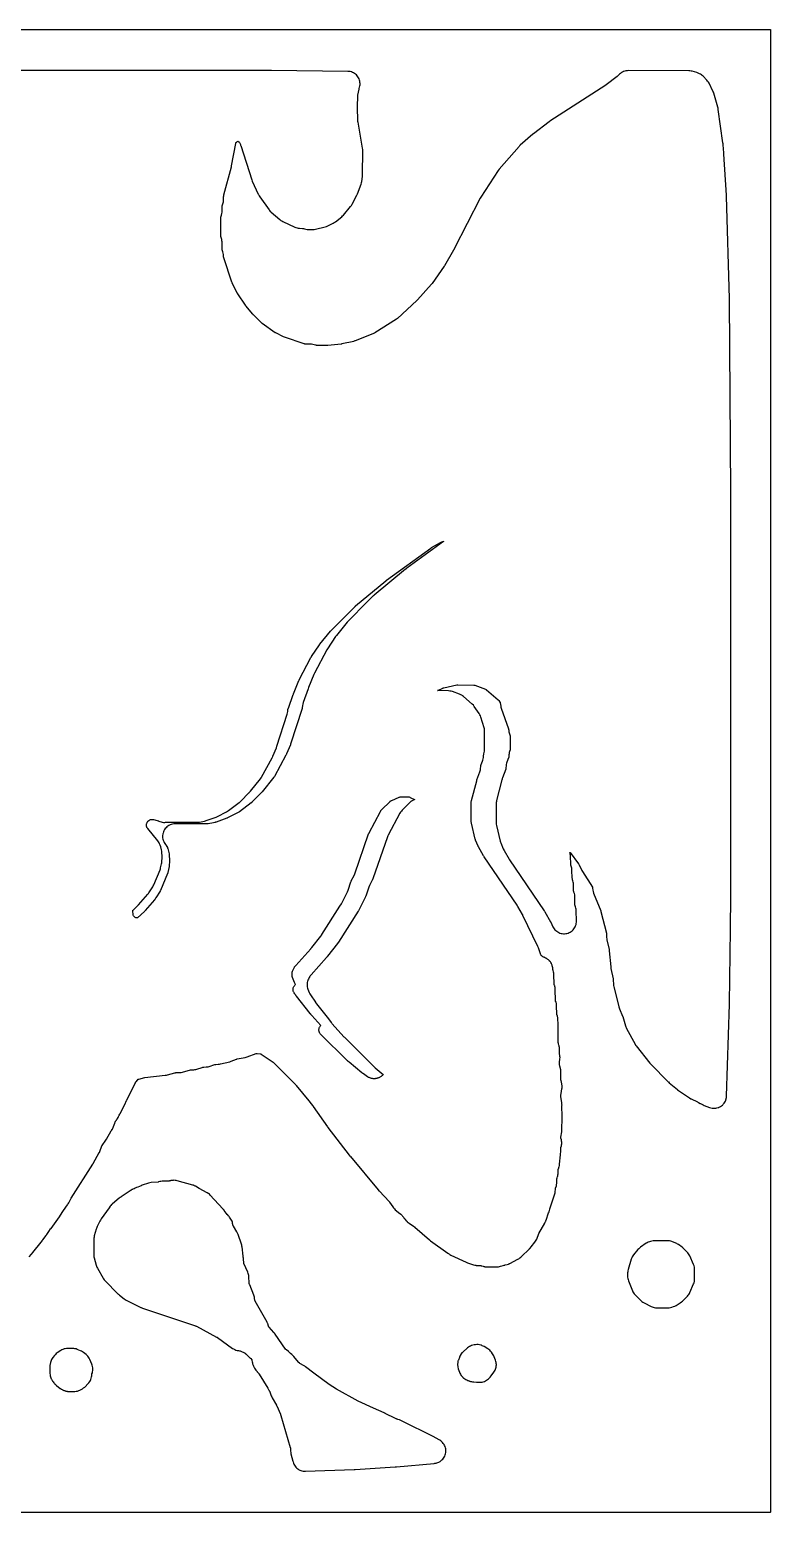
# Model space of a CAD drawing. Header units: millimetres. Extents: x 0 to 300, y 0 to 300.
# Drawn here: x 150 to 300, y 0 to 300 of the extents above; entities that cross this region are included whole.
import ezdxf

# ---------------------------------------------------------------- set-up
doc = ezdxf.new("R2010")
doc.units = ezdxf.units.MM
doc.layers.add('CUT', color=7, linetype='CONTINUOUS')

msp = doc.modelspace()

# ---------------------------------------------------------------- linework, layer by layer
at = {"layer": 'CUT'}
for points in [[(0.05, 299.97), (299.95, 299.97), (299.98, 299.97), (299.99, 299.97), (300, 299.97), (300, 299.96), (300, 299.95), (300, 299.92), (300, 0.05), (300, 0.02), (300, 0.01), (299.99, 0), (299.98, 0), (299.95, 0), (0.05, 0)], [(149.91, 51.72), (150.4, 52.26), (150.41, 52.26), (150.45, 52.3), (150.66, 52.54), (152.31, 54.67), (152.34, 54.71), (152.39, 54.76), (152.52, 54.94), (152.57, 55), (152.62, 55.07), (152.63, 55.08), (152.63, 55.09), (152.68, 55.16), (153.32, 55.98), (153.32, 55.99), (153.34, 56.02), (153.36, 56.05), (153.37, 56.06), (153.38, 56.08), (153.45, 56.16), (153.47, 56.19), (153.91, 56.83), (154.26, 57.34), (154.33, 57.44), (154.34, 57.45), (156.03, 59.78), (156.09, 59.86), (156.11, 59.89), (156.14, 59.94), (156.85, 61.06), (157.66, 62.23), (157.76, 62.37), (157.77, 62.38), (157.8, 62.42), (157.92, 62.62), (158.44, 63.57), (162.78, 70.42), (162.86, 70.55), (164.11, 72.81), (164.12, 72.82), (164.21, 73.01), (164.22, 73.02), (164.3, 73.23), (164.53, 73.92), (164.56, 73.98), (164.57, 74.02), (164.59, 74.07), (164.59, 74.08), (164.6, 74.09), (164.6, 74.1), (164.61, 74.11), (164.62, 74.12), (164.65, 74.16), (164.71, 74.24), (165.45, 75.29), (165.59, 75.5), (166.54, 77.18), (166.6, 77.28), (166.71, 77.47), (166.75, 77.55), (166.83, 77.7), (166.92, 77.89), (167, 78.08), (167.25, 78.77), (167.27, 78.83), (167.31, 78.94), (167.31, 78.95), (167.32, 78.98), (167.33, 79), (167.33, 79.01), (167.34, 79.01), (167.35, 79.03), (167.36, 79.04), (167.37, 79.06), (167.39, 79.11), (167.4, 79.12), (167.43, 79.16), (167.44, 79.17), (167.44, 79.18), (167.45, 79.19), (167.53, 79.29), (167.57, 79.34), (167.59, 79.36), (167.61, 79.4), (167.65, 79.45), (167.66, 79.46), (167.75, 79.59), (167.77, 79.61), (167.78, 79.63), (167.8, 79.66), (167.92, 79.86), (167.99, 80.01), (168, 80.03), (168.03, 80.09), (168.08, 80.19), (168.09, 80.2), (168.14, 80.27), (168.16, 80.31), (168.16, 80.32), (168.16, 80.33), (168.27, 80.56), (168.27, 80.57), (168.28, 80.59), (168.34, 80.71), (169.25, 82.53), (169.64, 83.31), (169.68, 83.4), (171.43, 86.95), (171.45, 86.99), (171.46, 87), (171.46, 87.01), (171.48, 87.03), (171.49, 87.04), (171.5, 87.05), (171.54, 87.1), (171.61, 87.18), (171.98, 87.61), (171.99, 87.62), (172, 87.63), (172.01, 87.64), (172.02, 87.65), (172.03, 87.65), (172.05, 87.66), (172.08, 87.67), (172.1, 87.67), (173.31, 87.95), (177.43, 88.43), (177.47, 88.43), (177.53, 88.44), (177.69, 88.46), (177.9, 88.51), (179.4, 88.92), (179.41, 88.92), (179.49, 88.93), (179.52, 88.94), (179.53, 88.94), (179.56, 88.95), (179.57, 88.96), (179.58, 88.96), (179.59, 88.96), (179.61, 88.96), (179.72, 88.96), (180.42, 88.99), (180.68, 89.02), (180.94, 89.07), (182.6, 89.5), (182.65, 89.51), (182.7, 89.52), (182.71, 89.52), (183.22, 89.55), (183.43, 89.57), (183.63, 89.61), (183.83, 89.67), (184.92, 90.02), (184.94, 90.02), (185.09, 90.06), (185.11, 90.06), (185.17, 90.06), (185.28, 90.07), (185.72, 90.1), (185.93, 90.12), (186.13, 90.16), (186.33, 90.21), (187.48, 90.59), (187.49, 90.59), (187.56, 90.61), (187.64, 90.62), (187.65, 90.62), (187.67, 90.62), (187.7, 90.63), (188.16, 90.64), (188.42, 90.66), (188.67, 90.71), (190.53, 91.17), (190.84, 91.27), (191.9, 91.69), (191.96, 91.71), (191.98, 91.72), (192, 91.72), (193.67, 92.05), (193.87, 92.1), (194.07, 92.16), (195.89, 92.84), (195.92, 92.86), (195.93, 92.86), (196.04, 92.86), (196.05, 92.86), (196.73, 92.79), (196.78, 92.78), (196.79, 92.78), (196.8, 92.78), (196.83, 92.75), (196.87, 92.73), (199.3, 91.06), (199.31, 91.05), (201.48, 88.91), (203.88, 86.51), (203.89, 86.5), (203.92, 86.47), (204, 86.37), (206.51, 83.28), (206.58, 83.2), (206.6, 83.17), (206.95, 82.74), (207.36, 82.23), (207.38, 82.2), (207.39, 82.19), (207.43, 82.12), (210.34, 77.97), (210.4, 77.89), (214.72, 72.27), (214.74, 72.24), (214.75, 72.23), (214.75, 72.22), (214.76, 72.2), (214.79, 72.17), (214.8, 72.16), (214.8, 72.15), (214.83, 72.11), (214.84, 72.1), (214.86, 72.07), (214.91, 72), (214.95, 71.96), (220.59, 65.23), (220.74, 65.07), (220.77, 65.04), (220.78, 65.03), (220.79, 65.02), (220.82, 65), (222.8, 62.89), (222.83, 62.87), (222.84, 62.85), (222.86, 62.83), (222.89, 62.78), (223.54, 61.79), (223.69, 61.59), (223.86, 61.4), (224.05, 61.23), (224.97, 60.49), (224.99, 60.47), (225.01, 60.45), (225.04, 60.43), (225.06, 60.42), (225.08, 60.39), (225.1, 60.37), (225.11, 60.37), (225.12, 60.35), (225.15, 60.33), (225.15, 60.32), (225.75, 59.62), (225.87, 59.48), (225.98, 59.35), (226.03, 59.29), (226.04, 59.28), (226.27, 59), (226.32, 58.95), (226.43, 58.82), (226.45, 58.8), (226.47, 58.78), (226.61, 58.66), (226.64, 58.63), (226.83, 58.49), (227.71, 57.9), (227.75, 57.88), (227.78, 57.86), (227.79, 57.86), (227.89, 57.79), (227.91, 57.78), (227.92, 57.77), (227.93, 57.77), (227.97, 57.73), (227.99, 57.72), (230.97, 55.1), (231.16, 54.95), (231.17, 54.95), (234.68, 52.44), (234.71, 52.41), (234.8, 52.34), (234.89, 52.28), (235, 52.21), (235.07, 52.16), (235.27, 52.06), (238.39, 50.62), (238.42, 50.6), (238.64, 50.51), (238.7, 50.49), (238.86, 50.44), (239.9, 50.08), (240.13, 50.02), (240.36, 49.98), (240.4, 49.98), (240.43, 49.97), (240.62, 49.95), (240.67, 49.94), (241.01, 49.93), (241.21, 49.92), (241.24, 49.91), (241.26, 49.91), (241.29, 49.91), (241.31, 49.91), (241.34, 49.91), (241.35, 49.91), (241.43, 49.9), (241.46, 49.9), (241.48, 49.9), (241.49, 49.9), (241.54, 49.88), (241.84, 49.79), (241.96, 49.76), (242.09, 49.72), (242.15, 49.71), (242.16, 49.71), (242.17, 49.71), (242.19, 49.7), (242.2, 49.7), (242.27, 49.69), (242.34, 49.68), (242.36, 49.68), (242.37, 49.68), (242.38, 49.68), (242.44, 49.67), (242.69, 49.66), (244.65, 49.68), (244.66, 49.68), (244.68, 49.68), (244.87, 49.69), (244.92, 49.69), (245.15, 49.72), (245.38, 49.78), (245.91, 49.94), (246.12, 50), (246.24, 50.03), (246.32, 50.05), (246.72, 50.16), (246.96, 50.24), (246.97, 50.24), (247.02, 50.27), (247.11, 50.31), (247.19, 50.34), (247.2, 50.35), (247.24, 50.37), (248.86, 51.19), (249.08, 51.32), (249.11, 51.34), (249.29, 51.46), (249.48, 51.63), (249.5, 51.65), (249.53, 51.68), (251.2, 53.31), (251.21, 53.33), (251.24, 53.36), (251.31, 53.42), (251.33, 53.44), (251.36, 53.47), (251.55, 53.69), (252.29, 54.63), (252.45, 54.85), (252.46, 54.88), (252.58, 55.09), (252.68, 55.3), (253.12, 56.39), (254.32, 58.53), (254.34, 58.56), (254.36, 58.59), (254.38, 58.63), (254.42, 58.72), (254.48, 58.83), (254.5, 58.9), (254.5, 58.91), (254.56, 59.05), (254.57, 59.08), (255.07, 60.58), (255.08, 60.6), (255.19, 60.83), (255.27, 61.06), (255.33, 61.31), (255.35, 61.41), (256.3, 64.27), (256.31, 64.3), (256.32, 64.33), (256.33, 64.38), (256.34, 64.42), (256.35, 64.43), (256.35, 64.44), (256.37, 64.51), (256.38, 64.54), (256.39, 64.59), (256.4, 64.63), (256.42, 64.75), (256.45, 65), (256.46, 65.23), (256.46, 65.26), (256.46, 65.29), (256.47, 65.35), (256.47, 65.4), (256.47, 65.45), (256.48, 65.5), (256.48, 65.52), (256.48, 65.53), (256.49, 65.54), (256.49, 65.56), (256.49, 65.58), (256.49, 65.59), (256.5, 65.6), (256.5, 65.61), (256.51, 65.62), (256.51, 65.63), (256.51, 65.64), (256.52, 65.66), (256.52, 65.67), (256.52, 65.68), (256.53, 65.71), (256.55, 65.74), (256.57, 65.8), (256.6, 65.87), (256.66, 66.07), (256.67, 66.09), (256.71, 66.33), (256.71, 66.34), (256.71, 66.38), (256.73, 66.56), (256.74, 66.62), (256.77, 67.41), (256.77, 67.48), (256.77, 67.5), (256.79, 67.55), (256.81, 67.6), (256.84, 67.67), (256.92, 67.93), (256.93, 68), (256.98, 68.19), (256.98, 68.26), (256.99, 68.34), (257, 68.4), (257, 68.44), (257, 68.46), (257.01, 68.53), (257.04, 69.34), (257.04, 69.39), (257.04, 69.41), (257.05, 69.43), (257.05, 69.44), (257.07, 69.48), (257.14, 69.68), (257.16, 69.76), (257.16, 69.77), (257.16, 69.78), (257.17, 69.81), (257.18, 69.84), (257.22, 69.93), (257.28, 70.18), (257.31, 70.43), (257.47, 72.34), (257.48, 72.37), (257.53, 72.62), (257.56, 72.88), (257.6, 73.74), (257.6, 73.86), (257.6, 73.87), (257.6, 73.88), (257.61, 73.88), (257.61, 73.89), (257.61, 73.91), (257.61, 73.92), (257.62, 73.93), (257.65, 74.02), (257.67, 74.08), (257.68, 74.12), (257.69, 74.16), (257.72, 74.31), (257.72, 74.33), (257.72, 74.34), (257.72, 74.36), (257.73, 74.39), (257.74, 74.47), (257.75, 74.58), (257.75, 74.63), (257.75, 74.84), (257.75, 74.87), (257.72, 75.09), (257.72, 75.11), (257.71, 75.17), (257.68, 75.34), (257.58, 75.71), (257.58, 75.73), (257.57, 75.78), (257.57, 75.8), (257.56, 75.87), (257.56, 75.88), (257.57, 75.93), (257.76, 76.96), (257.79, 77.15), (257.8, 77.35), (257.86, 79.87), (257.86, 79.99), (257.8, 82.33), (257.81, 82.39), (257.8, 82.53), (257.8, 82.64), (257.77, 82.88), (257.55, 84.11), (257.55, 84.12), (257.55, 84.13), (257.55, 84.14), (257.55, 84.15), (257.56, 84.18), (257.57, 84.22), (257.57, 84.23), (257.57, 84.24), (257.57, 84.25), (257.58, 84.26), (257.6, 84.37), (257.65, 84.71), (257.65, 84.73), (257.65, 84.75), (257.8, 85.68), (257.82, 85.91), (257.82, 86.02), (257.83, 86.13), (257.82, 86.24), (257.81, 86.36), (257.81, 86.38), (257.8, 86.46), (257.79, 86.52), (257.78, 86.59), (257.76, 86.68), (257.61, 87.38), (257.61, 87.39), (257.61, 87.4), (257.6, 87.43), (257.6, 87.48), (257.59, 87.56), (257.59, 87.57), (257.54, 89.49), (257.54, 89.5), (257.52, 89.76), (257.52, 89.78), (257.46, 90.03), (257.46, 90.05), (257.38, 90.3), (257.38, 90.32), (257.33, 90.46), (257.31, 90.52), (257.3, 90.54), (257.3, 90.55), (257.3, 90.56), (257.3, 90.58), (257.3, 90.6), (257.3, 90.65), (257.31, 91.26), (257.31, 91.27), (257.31, 91.29), (257.31, 91.31), (257.32, 91.33), (257.35, 91.51), (257.36, 91.55), (257.38, 91.74), (257.39, 91.78), (257.4, 92.02), (257.38, 92.22), (257.38, 92.25), (257.35, 92.45), (257.35, 92.48), (257.32, 92.61), (257.32, 92.66), (257.28, 93.91), (257.28, 93.94), (257.27, 94.09), (257.26, 94.15), (257.26, 94.17), (257.25, 94.24), (257.24, 94.3), (257.23, 94.33), (257.22, 94.36), (257.22, 94.38), (257.22, 94.39), (257.22, 94.4), (257.19, 94.53), (257.12, 94.78), (257.08, 94.9), (257.05, 94.99), (257.05, 95), (257.04, 95.02), (257.04, 95.04), (257.04, 95.05), (257.04, 95.06), (257.04, 95.07), (257.04, 95.13), (257, 99.09), (256.99, 99.51), (256.99, 99.59), (256.99, 99.63), (256.99, 99.65), (256.99, 99.66), (256.99, 99.67), (256.99, 99.68), (256.99, 99.7), (256.98, 99.91), (256.97, 99.97), (256.94, 100.14), (256.92, 100.27), (256.91, 100.31), (256.89, 100.37), (256.82, 100.58), (256.81, 100.6), (256.8, 100.61), (256.79, 100.65), (256.79, 100.66), (256.77, 100.7), (256.77, 100.71), (256.76, 100.75), (256.76, 100.78), (256.72, 102.48), (256.7, 102.73), (256.66, 102.97), (256.59, 103.21), (256.52, 103.42), (256.5, 103.47), (256.5, 103.48), (256.5, 103.49), (256.49, 103.52), (256.48, 103.53), (256.48, 103.61), (256.44, 105.73), (256.44, 105.75), (256.44, 105.77), (256.44, 105.78), (256.44, 105.79), (256.43, 106), (256.4, 106.21), (256.4, 106.22), (256.39, 106.23), (256.39, 106.24), (256.39, 106.25), (256.39, 106.26), (256.38, 106.3), (256.33, 106.5), (256.29, 106.61), (256.23, 106.8), (256.21, 106.86), (256.21, 106.87), (256.21, 106.91), (256.17, 108.76), (256.16, 108.85), (256.15, 109.01), (256.15, 109.02), (256.15, 109.03), (256.14, 109.04), (256.14, 109.07), (256.14, 109.1), (256.11, 109.26), (256.1, 109.35), (256.03, 109.59), (255.96, 109.8), (255.96, 109.81), (255.93, 109.88), (255.93, 109.89), (255.93, 109.91), (255.93, 109.94), (255.92, 110.13), (255.89, 110.36), (255.83, 110.59), (255.78, 110.71), (255.75, 110.81), (255.69, 110.94), (255.66, 111.03), (255.54, 111.23), (255.45, 111.35), (255.4, 111.42), (255.3, 111.54), (255.25, 111.6), (255.08, 111.77), (254.95, 111.87), (254.9, 111.92), (254.75, 112.01), (254.7, 112.04), (254.67, 112.06), (254.54, 112.13), (254.49, 112.15), (254.32, 112.22), (254.3, 112.23), (254.27, 112.24), (254.19, 112.27), (254.18, 112.28), (254.16, 112.29), (254.04, 112.33), (254.03, 112.33), (253.94, 112.38), (253.91, 112.4), (253.89, 112.41), (253.88, 112.42), (253.86, 112.43), (253.76, 112.51), (253.7, 112.57), (253.66, 112.61), (253.62, 112.64), (253.6, 112.67), (253.58, 112.7), (253.56, 112.73), (253.53, 112.79), (253.52, 112.8), (253.46, 112.92), (253.46, 112.93), (253.42, 113.02), (253.03, 114.18), (252.9, 114.49), (252.89, 114.51), (249.9, 120.78), (249.88, 120.82), (249.86, 120.86), (249.79, 120.98), (248.89, 122.55), (248.88, 122.57), (248.82, 122.67), (248.71, 122.86), (242.04, 132.63), (241.97, 132.74), (241.95, 132.78), (241.93, 132.81), (241.92, 132.82), (240.88, 134.62), (240.83, 134.72), (240.8, 134.78), (240.32, 135.98), (240.27, 136.13), (240.25, 136.2), (239.47, 139.4), (239.46, 139.43), (239.46, 139.44), (239.45, 139.52), (239.44, 139.62), (239.44, 139.66), (239.44, 139.67), (239.43, 143.59), (239.44, 143.77), (239.44, 143.79), (239.46, 143.93), (239.48, 144), (240.53, 148.02), (240.56, 148.14), (240.57, 148.18), (241.17, 149.79), (241.25, 150.02), (241.3, 150.25), (241.32, 150.49), (241.35, 150.89), (241.37, 151.07), (241.37, 151.08), (241.38, 151.09), (241.38, 151.13), (241.39, 151.15), (241.39, 151.17), (241.42, 151.24), (241.43, 151.27), (241.43, 151.28), (241.7, 151.95), (241.79, 152.21), (241.85, 152.47), (241.88, 152.74), (241.89, 153.07), (241.9, 153.09), (241.91, 153.17), (241.96, 153.35), (241.96, 153.36), (241.98, 153.43), (242.06, 153.7), (242.11, 153.98), (242.13, 154.27), (242.13, 158.04), (242.12, 158.28), (242.08, 158.51), (242.03, 158.75), (241.4, 160.89), (241.31, 161.14), (241.19, 161.38), (241.05, 161.61), (240.05, 163.04), (239.86, 163.28), (239.64, 163.5), (237.86, 165.05), (237.68, 165.19), (237.49, 165.31), (237.29, 165.42), (237.08, 165.51), (235.63, 166.04), (235.37, 166.12), (235.1, 166.17), (234.83, 166.19), (232.64, 166.24), (232.59, 166.24), (232.6, 166.25), (232.61, 166.26), (232.64, 166.28), (233.69, 166.76), (233.73, 166.78), (233.75, 166.79), (233.78, 166.8), (233.79, 166.8), (233.87, 166.82), (236.53, 167.4), (236.63, 167.43), (236.65, 167.43), (236.68, 167.43), (239.96, 167.36), (240, 167.36), (240.02, 167.36), (240.06, 167.35), (240.09, 167.34), (240.12, 167.33), (240.16, 167.32), (242.28, 166.53), (242.32, 166.52), (242.36, 166.5), (242.47, 166.46), (242.5, 166.43), (244.91, 164.35), (244.94, 164.32), (244.96, 164.29), (244.98, 164.27), (244.99, 164.26), (245.01, 164.23), (245.24, 163.91), (245.24, 163.9), (245.25, 163.89), (245.25, 163.88), (245.26, 163.86), (245.27, 163.83), (245.28, 163.8), (245.39, 163.09), (245.44, 162.88), (245.5, 162.67), (246.95, 158.53), (246.97, 158.45), (246.99, 158.4), (247.01, 158.33), (247.01, 158.31), (247.02, 158.27), (247.02, 158.23), (247.06, 157.91), (247.09, 157.7), (247.15, 157.49), (247.22, 157.29), (247.3, 157.09), (247.31, 157.06), (247.32, 157.03), (247.32, 157.01), (247.32, 156.99), (247.32, 154.37), (247.31, 154.27), (247.31, 154.25), (247.3, 154.23), (247.3, 154.22), (247.25, 154.11), (247.18, 153.91), (247.12, 153.7), (247.08, 153.49), (247.05, 153.28), (247.03, 152.94), (247.03, 152.87), (247.03, 152.79), (247.03, 152.77), (247.02, 152.73), (247.01, 152.71), (247, 152.68), (246.65, 151.78), (246.56, 151.54), (246.51, 151.29), (246.48, 151.04), (246.45, 150.62), (246.45, 150.59), (246.45, 150.53), (246.44, 150.47), (246.44, 150.45), (246.44, 150.44), (246.44, 150.43), (246.43, 150.4), (246.43, 150.39), (246.42, 150.36), (245.75, 148.57), (245.71, 148.44), (245.69, 148.38), (245.69, 148.37), (245.68, 148.34), (245.67, 148.32), (245.66, 148.27), (245.63, 148.19), (244.55, 144.04), (244.51, 143.83), (244.48, 143.62), (244.47, 143.4), (244.48, 139.5), (244.5, 139.21), (244.55, 138.93), (245.3, 135.8), (245.35, 135.62), (245.41, 135.44), (245.91, 134.21), (246.07, 133.89), (247.08, 132.15), (247.17, 132), (254.21, 121.69), (254.23, 121.65), (254.26, 121.61), (254.32, 121.52), (255.49, 119.48), (255.5, 119.46), (255.51, 119.44), (255.52, 119.42), (255.98, 118.48), (256.09, 118.27), (256.23, 118.06), (256.38, 117.88), (256.55, 117.71), (256.74, 117.55), (256.94, 117.42), (257.16, 117.3), (257.38, 117.21), (257.61, 117.14), (257.85, 117.09), (258.09, 117.06), (258.33, 117.06), (258.57, 117.08), (258.81, 117.13), (259.05, 117.2), (259.27, 117.29), (259.49, 117.4), (259.69, 117.53), (259.88, 117.68), (260.05, 117.85), (260.21, 118.04), (260.35, 118.23), (260.47, 118.45), (260.57, 118.67), (260.64, 118.9), (260.69, 119.14), (260.72, 119.38), (260.73, 119.62), (260.68, 121.73), (260.66, 122), (260.61, 122.26), (260.53, 122.52), (260.47, 122.69), (260.46, 122.73), (260.45, 122.76), (260.43, 122.82), (260.43, 122.9), (260.39, 124.62), (260.37, 124.9), (260.31, 125.17), (260.23, 125.44), (260.2, 125.53), (260.18, 125.58), (260.18, 125.59), (260.17, 125.62), (260.16, 125.64), (260.15, 125.67), (260.15, 125.68), (260.15, 125.74), (260.1, 127.26), (260.08, 127.51), (260.03, 127.76), (259.96, 128), (259.9, 128.16), (259.9, 128.17), (259.87, 128.27), (259.86, 128.3), (259.85, 128.32), (259.85, 128.33), (259.85, 128.34), (259.85, 128.4), (259.81, 129.84), (259.81, 129.86), (259.81, 129.9), (259.8, 130.08), (259.77, 130.31), (259.72, 130.52), (259.65, 130.74), (259.58, 130.93), (259.57, 130.95), (259.56, 130.99), (259.56, 131.01), (259.56, 131.05), (259.56, 131.07), (259.52, 132.79), (259.52, 132.8), (259.52, 132.82), (259.52, 132.85), (259.51, 132.87), (259.51, 132.88), (259.5, 133.03), (259.5, 133.05), (259.49, 133.07), (259.49, 133.09), (259.49, 133.1), (259.49, 133.12), (259.47, 133.25), (259.41, 133.48), (259.4, 133.49), (259.4, 133.51), (259.41, 133.51), (259.43, 133.48), (261.14, 131.22), (261.19, 131.14), (261.2, 131.13), (261.25, 131), (261.82, 129.86), (261.83, 129.84), (261.95, 129.63), (263.95, 126.47), (263.97, 126.45), (263.98, 126.43), (263.98, 126.42), (263.99, 126.41), (263.99, 126.4), (264, 126.34), (264, 126.26), (264.05, 125.89), (264.11, 125.59), (264.21, 125.3), (265.64, 121.7), (265.68, 121.59), (265.68, 121.58), (266.79, 117.16), (266.79, 117.15), (266.8, 117.1), (266.8, 117.09), (266.8, 117.08), (266.8, 116.98), (266.83, 116.27), (266.85, 116.04), (266.9, 115.81), (267.33, 113.85), (267.35, 113.75), (267.36, 113.69), (267.36, 113.66), (267.37, 113.61), (267.66, 110.36), (267.67, 110.36), (267.67, 110.3), (267.71, 110.02), (268.17, 107.95), (268.18, 107.94), (268.19, 107.87), (268.19, 107.86), (268.19, 107.83), (268.19, 107.75), (268.23, 106.8), (268.25, 106.56), (268.3, 106.32), (269.28, 102.32), (269.28, 102.3), (269.29, 102.26), (269.35, 102.07), (269.42, 101.88), (270.06, 100.41), (270.08, 100.35), (270.09, 100.33), (270.09, 100.32), (270.1, 100.3), (270.66, 98.44), (270.68, 98.37), (270.7, 98.31), (270.83, 97.98), (270.85, 97.94), (270.89, 97.87), (272.59, 94.73), (272.7, 94.55), (272.82, 94.38), (275.57, 90.87), (275.77, 90.64), (279.32, 87.09), (279.34, 87.07), (279.5, 86.93), (281.17, 85.52), (281.18, 85.51), (281.4, 85.34), (283.64, 83.84), (283.9, 83.69), (283.95, 83.67), (285.23, 83.02), (285.31, 82.98), (285.33, 82.97), (285.42, 82.92), (285.8, 82.73), (285.81, 82.73), (285.83, 82.72), (285.87, 82.7), (285.97, 82.65), (286.38, 82.44), (286.6, 82.34), (287.7, 81.91), (287.94, 81.83), (288.18, 81.78), (288.43, 81.75), (288.68, 81.74), (288.93, 81.76), (289.18, 81.81), (289.42, 81.88), (289.53, 81.93), (289.65, 81.97), (289.88, 82.09), (290.09, 82.22), (290.28, 82.38), (290.34, 82.45), (290.46, 82.56), (290.62, 82.75), (290.76, 82.96), (290.88, 83.18), (290.97, 83.42), (290.98, 83.46), (291.04, 83.66), (291.04, 83.68), (291.05, 83.69), (291.05, 83.7), (291.06, 83.75), (291.09, 83.9), (291.09, 83.93), (291.11, 84.15), (291.11, 84.17), (291.75, 102.8), (291.75, 102.89), (291.75, 102.97), (291.92, 117.94), (292, 124.74), (292, 124.77), (292, 163.34), (292, 163.44), (292, 163.46), (291.99, 182.24), (291.99, 190.12), (291.99, 206.35), (291.99, 206.37), (291.71, 245.44), (291.71, 245.49), (291.13, 266.25), (291.13, 266.34), (291.12, 266.51), (290.56, 274.77), (290.55, 275.02), (290.43, 276.68), (290.43, 276.69), (290.42, 276.85), (290.42, 276.86), (290.4, 277.05), (289.43, 283.8), (289.43, 283.84), (289.41, 283.95), (289.4, 284.06), (289.35, 284.28), (288.56, 287.1), (288.48, 287.33), (288.38, 287.55), (287.58, 289.14), (287.45, 289.37), (287.3, 289.58), (287.13, 289.78), (286.38, 290.54), (286.21, 290.69), (286.02, 290.84), (285.83, 290.96), (285.67, 291.05), (285.39, 291.18), (285.1, 291.28), (284.15, 291.54), (283.94, 291.59), (283.72, 291.62), (283.5, 291.63), (271.23, 291.68), (270.99, 291.67), (270.75, 291.63), (270.51, 291.58), (270.28, 291.5), (270.06, 291.39), (269.85, 291.27), (269.65, 291.13), (269.47, 290.97), (269.07, 290.57), (269.05, 290.55), (268.96, 290.49), (266.78, 288.81), (266.66, 288.74), (255.37, 281.44), (255.23, 281.34), (252.02, 278.92), (251.88, 278.8), (249.35, 276.59), (249.22, 276.48), (249.21, 276.47), (249.1, 276.35), (245.08, 271.76), (244.87, 271.48), (241.37, 266.11), (241.23, 265.88), (235.99, 255.61), (235.95, 255.54), (235.93, 255.51), (235.89, 255.44), (235.85, 255.38), (234, 252.2), (233.99, 252.18), (233.97, 252.15), (233.94, 252.1), (231.48, 248.59), (231.42, 248.5), (231.41, 248.49), (231.38, 248.46), (228.57, 245.33), (228.45, 245.21), (228.42, 245.18), (224.48, 241.54), (224.44, 241.51), (224.4, 241.47), (224.37, 241.45), (224.36, 241.44), (224.29, 241.39), (219.88, 238.61), (219.87, 238.6), (219.83, 238.58), (219.81, 238.57), (215.89, 237.01), (215.85, 237), (215.73, 236.95), (215.71, 236.94), (215.68, 236.93), (215.66, 236.92), (215.64, 236.91), (213.22, 236.38), (213.18, 236.37), (213.09, 236.37), (210.39, 236.08), (210.38, 236.08), (210.36, 236.08), (210.23, 236.06), (210.19, 236.06), (208.16, 236.09), (208.1, 236.09), (208.03, 236.11), (207.97, 236.12), (207.91, 236.13), (207.34, 236.26), (207.1, 236.31), (206.87, 236.33), (205.84, 236.37), (205.77, 236.37), (205.74, 236.37), (205.73, 236.37), (205.68, 236.38), (205.6, 236.4), (205.57, 236.41), (201.58, 237.74), (201.42, 237.8), (199.85, 238.6), (199.82, 238.61), (199.81, 238.62), (199.74, 238.66), (197.08, 240.55), (197.02, 240.6), (197, 240.62), (196.99, 240.62), (196.9, 240.71), (195.38, 242.22), (195.3, 242.3), (195.28, 242.32), (195.25, 242.35), (195.19, 242.4), (195.16, 242.43), (195.12, 242.47), (193.84, 244.02), (193.79, 244.09), (193.78, 244.11), (193.77, 244.12), (193.74, 244.16), (193.7, 244.23), (192.17, 246.51), (192.13, 246.57), (192.09, 246.62), (192.06, 246.67), (192.02, 246.73), (191.03, 248.71), (191, 248.78), (190.99, 248.8), (190.96, 248.89), (189.32, 253.82), (189.3, 253.87), (189.29, 253.94), (189.29, 253.95), (189.28, 254.01), (189.28, 254.02), (189.27, 254.2), (189.27, 254.22), (189.27, 254.32), (189.26, 254.48), (189.22, 254.74), (189.15, 254.99), (189.05, 255.24), (189.05, 255.25), (189.05, 255.26), (189.01, 255.34), (189.01, 255.36), (189.01, 255.37), (189.01, 255.43), (189.01, 255.45), (188.96, 257.03), (188.94, 257.27), (188.9, 257.5), (188.81, 257.9), (188.75, 258.12), (188.74, 258.14), (188.73, 258.18), (188.73, 258.19), (188.73, 258.21), (188.74, 261.85), (188.74, 261.91), (188.74, 261.92), (188.74, 261.94), (188.74, 261.96), (188.74, 261.97), (188.75, 262), (188.88, 262.45), (188.94, 262.75), (188.97, 263.04), (189.01, 264.28), (189.01, 264.34), (189.01, 264.35), (189.02, 264.38), (189.04, 264.44), (189.07, 264.5), (189.14, 264.71), (189.2, 264.92), (189.24, 265.14), (189.26, 265.36), (189.29, 266.23), (189.3, 266.31), (189.3, 266.32), (189.3, 266.33), (189.3, 266.34), (189.31, 266.35), (189.31, 266.37), (189.31, 266.38), (189.32, 266.4), (189.32, 266.41), (189.36, 266.57), (190.87, 272.21), (190.91, 272.4), (191.74, 276.92), (191.75, 276.96), (191.77, 277.1), (191.77, 277.11), (191.78, 277.12), (191.78, 277.13), (191.79, 277.14), (191.83, 277.17), (191.94, 277.24), (192.04, 277.31), (192.14, 277.39), (192.14, 277.4), (192.15, 277.4), (192.16, 277.4), (192.17, 277.4), (192.35, 277.29), (192.39, 277.27), (192.41, 277.26), (192.43, 277.25), (192.44, 277.24), (192.46, 277.19), (192.48, 277.14), (192.67, 276.73), (192.73, 276.58), (192.76, 276.51), (194.98, 269.62), (194.99, 269.59), (195.09, 269.34), (196.29, 266.72), (196.34, 266.59), (196.46, 266.36), (196.6, 266.14), (198.48, 263.52), (198.6, 263.36), (198.74, 263.21), (198.77, 263.18), (198.92, 263.05), (200.7, 261.53), (200.87, 261.39), (201.06, 261.27), (201.27, 261.16), (203.72, 260.02), (203.94, 259.93), (204.17, 259.86), (204.41, 259.82), (204.65, 259.79), (205.27, 259.76), (205.36, 259.76), (205.39, 259.76), (205.4, 259.76), (205.47, 259.73), (205.65, 259.67), (205.91, 259.59), (206.19, 259.54), (206.47, 259.52), (207.23, 259.51), (207.44, 259.52), (207.65, 259.54), (207.86, 259.58), (209.84, 260.07), (210.11, 260.16), (210.37, 260.27), (211.48, 260.83), (211.7, 260.96), (211.91, 261.1), (213.19, 262.12), (213.37, 262.29), (213.54, 262.46), (215, 264.18), (215.17, 264.41), (215.31, 264.65), (216.25, 266.47), (216.37, 266.74), (217.11, 268.71), (217.2, 268.98), (217.21, 269.02), (217.25, 269.24), (217.41, 270.26), (217.43, 270.45), (217.44, 270.63), (217.48, 275.5), (217.47, 275.73), (217.44, 275.96), (216.5, 281.25), (216.49, 281.33), (216.49, 281.39), (216.48, 281.49), (216.39, 284.28), (216.39, 284.4), (216.47, 286.52), (216.47, 286.56), (216.47, 286.61), (216.47, 286.66), (216.48, 286.73), (216.71, 287.91), (216.72, 287.95), (216.74, 288.04), (216.83, 288.35), (216.88, 288.59), (216.91, 288.83), (216.92, 289.07), (216.9, 289.31), (216.87, 289.55), (216.81, 289.78), (216.72, 290), (216.62, 290.22), (216.49, 290.43), (216.35, 290.62), (216.19, 290.8), (216.01, 290.96), (215.81, 291.11), (215.61, 291.23), (215.39, 291.33), (215.16, 291.42), (214.93, 291.48), (214.69, 291.52), (214.45, 291.53), (198.98, 291.72), (198.95, 291.72), (185.46, 291.72), (153.07, 291.72), (153.01, 291.72), (115.59, 291.72)]]:
    msp.add_lwpolyline(points, dxfattribs=at)
for points in [[(176.81, 132.69), (176.77, 133.54), (176.74, 133.78), (176.7, 134.02), (176.54, 134.67), (176.45, 134.96), (176.32, 135.23), (176.22, 135.42), (176.1, 135.64), (175.95, 135.84), (173.92, 138.34), (173.88, 138.39), (173.87, 138.4), (173.83, 138.46), (173.81, 138.5), (173.79, 138.52), (173.77, 138.56), (173.76, 138.58), (173.73, 138.66), (173.72, 138.69), (173.71, 138.72), (173.71, 138.75), (173.7, 138.77), (173.68, 138.89), (173.68, 138.93), (173.68, 138.98), (173.67, 139.08), (173.67, 139.09), (173.67, 139.14), (173.67, 139.17), (173.68, 139.22), (173.69, 139.26), (173.7, 139.29), (173.73, 139.4), (173.73, 139.41), (173.77, 139.52), (173.78, 139.55), (173.79, 139.57), (173.82, 139.61), (173.86, 139.68), (173.96, 139.81), (174, 139.85), (174.02, 139.87), (174.1, 139.93), (174.15, 139.98), (174.18, 140), (174.19, 140.01), (174.27, 140.05), (174.28, 140.05), (174.28, 140.06), (174.29, 140.06), (174.36, 140.09), (174.37, 140.09), (174.5, 140.14), (174.51, 140.14), (174.59, 140.16), (174.61, 140.16), (174.66, 140.17), (174.7, 140.17), (174.92, 140.17), (174.98, 140.17), (175.01, 140.16), (175.04, 140.16), (175.11, 140.14), (175.81, 139.95), (176.06, 139.88), (176.1, 139.87), (176.11, 139.87), (176.17, 139.84), (176.18, 139.83), (176.4, 139.74), (176.64, 139.67), (176.87, 139.62), (177.12, 139.59), (177.36, 139.59), (177.54, 139.6), (183.91, 139.61), (184.14, 139.62), (184.37, 139.65), (185.39, 139.84), (185.59, 139.89), (185.78, 139.95), (187.76, 140.67), (188.04, 140.79), (189.89, 141.73), (190.08, 141.84), (190.26, 141.96), (192.42, 143.58), (192.57, 143.7), (192.71, 143.83), (194.47, 145.62), (194.5, 145.66), (194.53, 145.68), (194.71, 145.88), (196.73, 148.39), (196.86, 148.57), (196.98, 148.77), (199.1, 152.67), (199.22, 152.93), (199.23, 152.96), (199.97, 154.7), (199.99, 154.75), (200.01, 154.8), (200.06, 154.94), (200.07, 154.97), (200.08, 155), (202.16, 161.5), (202.23, 161.76), (202.27, 162.03), (202.3, 162.35), (202.31, 162.39), (202.32, 162.46), (202.32, 162.48), (202.33, 162.52), (202.34, 162.56), (202.36, 162.63), (202.37, 162.66), (202.39, 162.72), (203.4, 165.47), (203.42, 165.54), (203.43, 165.57), (204.53, 168.31), (204.55, 168.36), (204.56, 168.37), (204.59, 168.44), (206.97, 172.92), (207.01, 172.99), (207.06, 173.07), (207.09, 173.12), (208.68, 175.5), (208.72, 175.55), (208.77, 175.62), (208.8, 175.66), (210.91, 178.25), (210.94, 178.28), (210.95, 178.29), (211, 178.34), (211, 178.35), (215.89, 183.27), (215.93, 183.31), (216, 183.37), (222.15, 188.44), (222.27, 188.54), (222.29, 188.55), (222.3, 188.56), (231.27, 195.1), (231.28, 195.11), (231.35, 195.15), (231.36, 195.16), (231.41, 195.19), (233.19, 196.22), (233.31, 196.28), (233.34, 196.29), (233.36, 196.3), (233.5, 196.35), (233.56, 196.37), (233.59, 196.38), (233.62, 196.39), (233.68, 196.41), (233.77, 196.43), (233.78, 196.43), (233.82, 196.45), (233.79, 196.42), (226.38, 191.01), (226.37, 191), (226.35, 190.99), (226.25, 190.91), (226.15, 190.84), (226.1, 190.79), (219.79, 185.58), (219.61, 185.42), (219.6, 185.41), (219.6, 185.4), (218.38, 184.18), (214.49, 180.27), (214.32, 180.09), (212.12, 177.38), (211.97, 177.18), (210.33, 174.73), (210.2, 174.51), (207.67, 169.75), (207.56, 169.51), (206.49, 166.85), (206.42, 166.64), (206.41, 166.61), (205.38, 163.82), (205.3, 163.53), (205.24, 163.23), (205.19, 162.77), (205.19, 162.74), (205.16, 162.63), (202.85, 155.41), (202.82, 155.32), (202.81, 155.3), (202.02, 153.45), (201.99, 153.37), (201.95, 153.28), (201.91, 153.18), (199.59, 148.89), (199.53, 148.8), (199.48, 148.72), (197.07, 145.75), (197.02, 145.69), (197, 145.67), (195.02, 143.66), (194.98, 143.62), (194.92, 143.56), (194.89, 143.54), (192.51, 141.75), (192.46, 141.71), (192.44, 141.7), (192.4, 141.67), (192.34, 141.64), (190.09, 140.5), (190.01, 140.46), (189.99, 140.45), (189.93, 140.43), (187.77, 139.63), (187.67, 139.6), (187.64, 139.59), (187.6, 139.58), (187.53, 139.56), (187.26, 139.51), (186.14, 139.3), (186.08, 139.29), (186.02, 139.29), (186.01, 139.29), (179.42, 139.28), (179.17, 139.27), (178.92, 139.23), (178.68, 139.17), (178.44, 139.08), (178.22, 138.97), (178, 138.84), (177.81, 138.69), (177.62, 138.52), (177.48, 138.35), (177.46, 138.33), (177.31, 138.13), (177.19, 137.91), (177.09, 137.68), (177.01, 137.44), (176.97, 137.26), (176.96, 137.2), (176.93, 136.95), (176.92, 136.7), (176.94, 136.45), (176.99, 136.2), (177.06, 135.96), (177.15, 135.73), (177.27, 135.51), (177.4, 135.3), (177.54, 135.14), (177.56, 135.11), (177.59, 135.08), (177.59, 135.06), (177.6, 135.05), (177.61, 135.04), (177.63, 134.99), (177.64, 134.97), (177.67, 134.92), (177.68, 134.9), (177.91, 134.48), (177.92, 134.46), (177.93, 134.45), (177.94, 134.41), (177.95, 134.39), (177.97, 134.31), (178.25, 133.24), (178.26, 133.19), (178.26, 133.18), (178.27, 133.16), (178.27, 133.15), (178.27, 133.14), (178.27, 133.1), (178.28, 133.02), (178.32, 131.91), (178.32, 131.79), (178.29, 130.76), (178.29, 130.73), (178.29, 130.69), (178.29, 130.68), (178.29, 130.67), (178.28, 130.66), (178.28, 130.64), (178, 129.48), (177.99, 129.43), (177.98, 129.4), (177.96, 129.3), (177.95, 129.27), (177.95, 129.26), (176.49, 125.81), (176.48, 125.78), (176.46, 125.74), (176.43, 125.68), (175.55, 124.3), (175.51, 124.24), (175.45, 124.14), (175.44, 124.12), (175.43, 124.1), (175.41, 124.07), (175.4, 124.06), (175.39, 124.05), (175.39, 124.04), (175.38, 124.03), (175.33, 123.98), (175.27, 123.92), (173.43, 121.79), (173.42, 121.78), (173.31, 121.66), (173.24, 121.57), (173.23, 121.57), (171.87, 120.31), (171.86, 120.31), (171.83, 120.28), (171.82, 120.27), (171.81, 120.27), (171.79, 120.26), (171.78, 120.26), (171.76, 120.26), (171.74, 120.27), (171.65, 120.29), (171.54, 120.31), (171.4, 120.33), (171.39, 120.33), (171.38, 120.34), (171.37, 120.34), (171.36, 120.35), (171.35, 120.36), (171.06, 120.68), (171.04, 120.71), (170.96, 120.8), (170.95, 120.81), (170.95, 120.82), (170.95, 120.83), (170.94, 120.83), (170.94, 120.84), (170.94, 120.85), (170.94, 120.96), (170.91, 121.65), (170.91, 121.66), (170.91, 121.69), (170.91, 121.73), (170.9, 121.76), (170.9, 121.78), (170.9, 121.8), (170.9, 121.81), (170.9, 121.82), (170.91, 121.83), (170.94, 121.85), (171.84, 122.68), (172.04, 122.88), (173.93, 125.05), (174.04, 125.19), (174.15, 125.34), (174.93, 126.56), (175.03, 126.75), (175.13, 126.94), (176.41, 129.99), (176.48, 130.18), (176.53, 130.38), (176.72, 131.18), (176.77, 131.43), (176.79, 131.69), (176.81, 132.4), (176.81, 132.47), (176.81, 132.57)], [(221.43, 88.38), (221.35, 88.31), (221.26, 88.24), (221.17, 88.17), (221.05, 88.09), (220.95, 88.03), (220.83, 87.97), (220.72, 87.92), (220.63, 87.88), (220.52, 87.84), (220.4, 87.81), (220.28, 87.78), (220.19, 87.76), (220.07, 87.74), (219.97, 87.72), (219.87, 87.72), (219.76, 87.72), (219.66, 87.72), (219.54, 87.73), (219.44, 87.75), (219.32, 87.77), (219.2, 87.79), (219.09, 87.82), (219.03, 87.84), (218.91, 87.88), (218.75, 87.95), (218.65, 88), (218.57, 88.04), (218.47, 88.1), (218.41, 88.14), (217.6, 88.7), (217.58, 88.71), (217.51, 88.76), (217.46, 88.8), (217.41, 88.84), (217.31, 88.93), (217.3, 88.94), (214.68, 91.07), (214.64, 91.1), (214.55, 91.18), (214.5, 91.23), (214.49, 91.24), (214.47, 91.26), (214.46, 91.27), (214.41, 91.32), (214.4, 91.32), (208.93, 96.75), (208.86, 96.83), (208.79, 96.93), (208.73, 97.03), (208.68, 97.13), (208.63, 97.24), (208.61, 97.35), (208.59, 97.47), (208.58, 97.59), (208.58, 97.7), (208.6, 97.82), (208.63, 97.93), (208.66, 98.04), (208.71, 98.15), (208.77, 98.25), (208.84, 98.34), (208.91, 98.43), (208.96, 98.48), (207.15, 100.5), (207.14, 100.51), (207.13, 100.52), (207.12, 100.53), (207.07, 100.59), (207.02, 100.65), (206.99, 100.69), (206.95, 100.74), (206.93, 100.77), (206.91, 100.79), (206.84, 100.89), (206.82, 100.92), (204.02, 104.46), (203.98, 104.5), (203.96, 104.52), (203.96, 104.53), (203.95, 104.54), (203.93, 104.57), (203.9, 104.6), (203.81, 104.73), (203.77, 104.78), (203.71, 104.87), (203.54, 105.13), (203.48, 105.23), (203.43, 105.34), (203.39, 105.45), (203.36, 105.56), (203.35, 105.68), (203.34, 105.8), (203.35, 105.91), (203.36, 106.03), (203.39, 106.14), (203.43, 106.25), (203.48, 106.36), (203.54, 106.46), (203.61, 106.55), (203.69, 106.64), (203.78, 106.72), (203.87, 106.79), (203.79, 106.92), (203.71, 107.04), (203.7, 107.05), (203.69, 107.06), (203.64, 107.21), (203.25, 108.18), (203.24, 108.19), (203.22, 108.25), (203.2, 108.3), (203.18, 108.37), (203.17, 108.43), (203.17, 108.44), (203.16, 108.49), (203.15, 108.62), (203.15, 108.99), (203.16, 109.14), (203.16, 109.23), (203.18, 109.32), (203.18, 109.33), (203.22, 109.43), (203.24, 109.49), (203.29, 109.6), (203.65, 110.3), (203.67, 110.34), (203.72, 110.43), (203.73, 110.44), (203.76, 110.47), (203.77, 110.49), (203.83, 110.55), (203.87, 110.6), (203.89, 110.63), (206.92, 114.03), (206.94, 114.05), (206.96, 114.07), (207.02, 114.14), (207.15, 114.29), (208.96, 116.59), (209.14, 116.85), (209.16, 116.88), (212.84, 122.67), (212.94, 122.81), (212.98, 122.88), (212.99, 122.89), (213.13, 123.12), (214.35, 125.56), (214.48, 125.87), (215.05, 127.54), (215.08, 127.64), (215.11, 127.7), (215.14, 127.78), (215.71, 128.87), (215.85, 129.2), (218.65, 137.26), (218.66, 137.28), (218.66, 137.29), (218.67, 137.31), (218.68, 137.33), (218.73, 137.42), (218.77, 137.48), (221.05, 141.76), (221.13, 141.93), (221.14, 141.95), (221.15, 141.96), (221.16, 141.97), (221.21, 142.03), (221.21, 142.04), (221.35, 142.19), (222.91, 143.73), (223.03, 143.85), (223.06, 143.88), (223.11, 143.92), (223.17, 143.96), (223.31, 144.04), (223.33, 144.05), (224.81, 144.68), (224.88, 144.71), (224.91, 144.72), (225.01, 144.75), (225.02, 144.75), (225.08, 144.77), (225.11, 144.78), (225.13, 144.78), (225.18, 144.78), (225.25, 144.78), (225.36, 144.79), (226.49, 144.78), (226.51, 144.78), (226.55, 144.78), (226.66, 144.77), (226.64, 144.78), (226.76, 144.76), (226.78, 144.75), (226.81, 144.75), (226.84, 144.74), (226.87, 144.73), (226.96, 144.69), (227.01, 144.67), (227.06, 144.65), (227.91, 144.22), (227.94, 144.2), (227.95, 144.2), (227.96, 144.2), (227.96, 144.19), (227.95, 144.19), (227.93, 144.18), (227.88, 144.16), (227.86, 144.15), (227.84, 144.15), (227.82, 144.14), (227.73, 144.1), (227.69, 144.08), (227.51, 143.99), (227.48, 143.97), (227.3, 143.87), (227.28, 143.85), (227.1, 143.72), (227.09, 143.71), (226.92, 143.56), (226.91, 143.55), (225.43, 142.07), (225.27, 141.89), (225.12, 141.69), (224.99, 141.48), (222.62, 137.03), (222.54, 136.85), (222.47, 136.67), (219.52, 128.19), (219.52, 128.18), (219.51, 128.15), (219.5, 128.13), (219.46, 128.05), (218.82, 126.81), (218.69, 126.49), (218.05, 124.64), (218.04, 124.61), (218.03, 124.59), (218.02, 124.56), (218.01, 124.54), (216.58, 121.7), (216.57, 121.67), (216.53, 121.61), (212.55, 115.35), (212.48, 115.27), (212.36, 115.09), (210.33, 112.5), (210.28, 112.44), (210.27, 112.43), (210.26, 112.42), (210.18, 112.33), (210.17, 112.32), (210.13, 112.27), (206.98, 108.75), (206.84, 108.57), (206.71, 108.39), (206.6, 108.2), (206.44, 107.88), (206.35, 107.67), (206.32, 107.59), (206.28, 107.45), (206.22, 107.22), (206.19, 106.99), (206.18, 106.76), (206.19, 106.53), (206.22, 106.3), (206.28, 106.07), (206.35, 105.85), (206.62, 105.16), (206.74, 104.91), (206.88, 104.67), (207.86, 103.22), (207.89, 103.17), (207.9, 103.15), (207.92, 103.12), (208.07, 102.91), (210.51, 99.84), (211.09, 99.1), (211.12, 99.06), (211.18, 98.99), (211.28, 98.86), (213.64, 96.23), (213.74, 96.13), (219.77, 90.13), (219.95, 89.96), (221.62, 88.6), (221.59, 88.55), (221.51, 88.46)], [(183.66, 37.7), (183.79, 37.66), (183.81, 37.65), (187.87, 35.47), (187.88, 35.46), (187.95, 35.42), (188.02, 35.38), (191.1, 33.18), (191.31, 33.05), (191.54, 32.93), (191.78, 32.84), (192.03, 32.77), (192.28, 32.73), (192.51, 32.71), (192.56, 32.7), (192.66, 32.66), (193.63, 32.18), (193.65, 32.17), (193.66, 32.17), (193.67, 32.15), (193.73, 32.1), (193.76, 32.06), (194.69, 31.22), (194.71, 31.21), (194.72, 31.2), (194.73, 31.19), (194.78, 31.13), (194.99, 30.84), (195, 30.83), (195, 30.82), (195.01, 30.81), (195.02, 30.8), (195.02, 30.79), (195.03, 30.77), (195.03, 30.76), (195.03, 30.73), (195.07, 30.46), (195.11, 30.24), (195.16, 30.02), (195.24, 29.8), (195.34, 29.6), (195.56, 29.18), (195.69, 28.96), (195.84, 28.75), (196.05, 28.5), (196.07, 28.47), (196.11, 28.42), (196.21, 28.3), (196.33, 28.16), (196.37, 28.1), (196.38, 28.08), (196.4, 28.06), (196.42, 28.04), (196.43, 28.02), (196.43, 28.01), (196.46, 27.97), (196.46, 27.96), (196.47, 27.94), (196.48, 27.93), (198.23, 25.09), (198.45, 24.74), (198.46, 24.72), (198.5, 24.66), (198.53, 24.6), (198.56, 24.55), (198.57, 24.53), (198.59, 24.51), (198.61, 24.47), (198.62, 24.45), (198.63, 24.44), (198.66, 24.36), (198.93, 23.59), (199.02, 23.36), (199.14, 23.14), (200.01, 21.67), (200.02, 21.64), (200.08, 21.55), (200.09, 21.52), (200.8, 19.86), (200.81, 19.82), (200.83, 19.75), (200.86, 19.67), (200.87, 19.61), (202.77, 13.13), (202.8, 13.04), (202.81, 13.01), (202.81, 13), (202.81, 12.97), (202.81, 12.86), (202.84, 12.35), (202.87, 12.1), (202.92, 11.86), (203.32, 10.34), (203.34, 10.23), (203.35, 10.19), (203.42, 9.96), (203.52, 9.74), (203.63, 9.52), (203.77, 9.32), (203.92, 9.13), (204.09, 8.96), (204.28, 8.8), (204.48, 8.67), (204.69, 8.55), (204.91, 8.46), (205.14, 8.38), (205.38, 8.33), (205.62, 8.3), (205.87, 8.3), (215.72, 8.64), (215.79, 8.64), (215.95, 8.65), (224.01, 9.18), (224.02, 9.18), (224.05, 9.18), (224.17, 9.19), (224.29, 9.19), (231.9, 9.91), (232.07, 9.93), (232.19, 9.95), (232.27, 9.97), (232.29, 9.98), (232.31, 9.98), (232.43, 10.01), (232.66, 10.08), (232.89, 10.18), (233.1, 10.3), (233.3, 10.44), (233.49, 10.6), (233.66, 10.77), (233.81, 10.96), (233.94, 11.17), (234.06, 11.39), (234.15, 11.61), (234.21, 11.85), (234.26, 12.09), (234.28, 12.33), (234.27, 12.58), (234.25, 12.82), (234.2, 13.06), (234.12, 13.29), (234.03, 13.52), (233.91, 13.73), (233.77, 13.93), (233.61, 14.12), (233.44, 14.29), (233.24, 14.45), (233.04, 14.58), (232.2, 15.07), (232.06, 15.15), (232, 15.18), (225.15, 18.61), (224.88, 18.72), (224.59, 18.81), (224.46, 18.84), (224.41, 18.85), (224.4, 18.85), (224.33, 18.86), (224.33, 18.87), (224.32, 18.87), (224.31, 18.87), (224.3, 18.87), (224.28, 18.88), (224.26, 18.89), (224.25, 18.9), (224.24, 18.9), (224.2, 18.92), (224.08, 18.98), (222.03, 20.03), (222.01, 20.05), (221.99, 20.06), (221.8, 20.14), (221.77, 20.15), (219.66, 21.05), (219.65, 21.06), (216.53, 22.52), (212.13, 24.94), (210.69, 25.87), (207.52, 28.14), (205.89, 29.43), (205.87, 29.45), (205.71, 29.56), (205.61, 29.63), (205.59, 29.64), (204.75, 30.14), (204.7, 30.17), (204.67, 30.19), (204.62, 30.22), (204.55, 30.28), (204.54, 30.28), (204.52, 30.31), (204.47, 30.37), (203.47, 31.56), (203.32, 31.72), (203.31, 31.73), (203.3, 31.74), (203.17, 31.87), (203.16, 31.87), (203.1, 31.93), (203.09, 31.94), (202.85, 32.14), (202.41, 32.51), (201.99, 32.87), (201.88, 32.95), (201.87, 32.95), (201.86, 32.96), (201.85, 32.97), (201.85, 32.98), (201.84, 32.98), (201.81, 33.02), (201.8, 33.04), (199.74, 36.02), (199.69, 36.1), (199.69, 36.11), (199.62, 36.2), (199.61, 36.21), (199.57, 36.26), (199.48, 36.37), (199.47, 36.38), (198.48, 37.47), (198.45, 37.5), (198.45, 37.51), (198.43, 37.53), (198.43, 37.54), (198.42, 37.55), (198.4, 37.61), (198.37, 37.7), (198.33, 37.85), (198.32, 37.87), (198.31, 37.91), (198.3, 37.95), (198.28, 38), (198.28, 38.01), (198.26, 38.07), (198.21, 38.19), (198.18, 38.27), (198.1, 38.41), (198.08, 38.46), (195.7, 42.7), (195.65, 42.77), (195.64, 42.79), (195.6, 42.84), (195.6, 42.85), (195.6, 42.86), (195.59, 42.87), (195.59, 42.88), (195.59, 42.89), (195.54, 43.33), (195.51, 43.54), (195.46, 43.74), (195.39, 43.95), (194.56, 46.06), (194.55, 46.07), (194.47, 46.27), (194.46, 46.29), (194.46, 46.3), (194.46, 46.31), (194.46, 46.43), (194.4, 47.66), (194.38, 47.89), (194.33, 48.12), (194.27, 48.34), (194.18, 48.56), (193.39, 50.34), (193.36, 50.4), (193.36, 50.42), (193.35, 50.44), (193.35, 50.46), (193.35, 50.48), (193.35, 50.5), (193.31, 51.23), (193.29, 51.45), (193.25, 51.66), (193.21, 51.8), (193.01, 53.7), (192.99, 53.81), (192.96, 53.97), (192.95, 54.05), (192.89, 54.24), (192.88, 54.28), (192.22, 56.23), (192.12, 56.48), (191.99, 56.72), (191.27, 57.92), (191.24, 57.97), (191.22, 58.01), (191.19, 58.06), (191.18, 58.07), (191.17, 58.09), (191.16, 58.1), (191.16, 58.11), (191.16, 58.12), (191.16, 58.15), (191.15, 58.17), (191.15, 58.19), (191.15, 58.22), (191.14, 58.26), (191.11, 58.47), (191.06, 58.69), (190.99, 58.9), (190.9, 59.1), (190.89, 59.12), (190.76, 59.33), (190.64, 59.52), (190.48, 59.75), (190.38, 59.86), (190.3, 59.96), (190.28, 59.98), (190.05, 60.24), (190.04, 60.25), (190.03, 60.26), (189.39, 61.08), (189.37, 61.11), (189.31, 61.19), (189.28, 61.23), (189.26, 61.26), (189.13, 61.41), (186.59, 64.17), (186.4, 64.36), (186.21, 64.5), (186.18, 64.53), (185.97, 64.65), (185.95, 64.67), (184.36, 65.54), (183.56, 65.98), (183.55, 65.99), (183.42, 66.05), (183.3, 66.11), (183.29, 66.11), (183.22, 66.13), (183.17, 66.15), (183.16, 66.16), (183.15, 66.16), (183.02, 66.21), (179.89, 67.09), (179.66, 67.14), (179.44, 67.17), (179.21, 67.18), (179.19, 67.18), (179.07, 67.17), (178.97, 67.17), (178.83, 67.15), (178.75, 67.14), (178.7, 67.13), (178.59, 67.11), (178.53, 67.09), (178.52, 67.09), (178.51, 67.09), (178.48, 67.08), (178.42, 67.06), (178.41, 67.06), (178.4, 67.05), (178.36, 67.04), (178.35, 67.04), (178.32, 67.03), (178.29, 67.02), (178.28, 67.02), (178.25, 67.02), (178.21, 67.02), (176.84, 66.98), (176.59, 66.96), (176.34, 66.91), (176.09, 66.84), (176.05, 66.83), (174.63, 66.7), (174.35, 66.66), (174.07, 66.59), (172.79, 66.17), (172.57, 66.08), (171.94, 65.81), (171.62, 65.69), (171.37, 65.58), (171.15, 65.46), (171.13, 65.45), (170.92, 65.36), (170.8, 65.31), (170.78, 65.3), (170.59, 65.19), (170.46, 65.1), (170.4, 65.06), (170.36, 65.03), (168.57, 63.82), (168.47, 63.76), (168.35, 63.69), (168.16, 63.55), (166.78, 62.41), (166.62, 62.26), (166.61, 62.26), (166.46, 62.1), (166.33, 61.93), (166.32, 61.92), (166.08, 61.58), (164.49, 59.35), (164.49, 59.34), (164.47, 59.3), (164.45, 59.27), (164.44, 59.26), (164.42, 59.24), (164.42, 59.23), (164.34, 59.12), (164.2, 58.89), (163.67, 57.83), (163.66, 57.81), (163.58, 57.61), (163.51, 57.41), (163.48, 57.31), (163.46, 57.26), (163.09, 55.92), (163.04, 55.7), (163.01, 55.48), (163, 55.27), (162.98, 52.15), (162.99, 51.92), (163.02, 51.7), (163.07, 51.48), (163.47, 49.99), (163.53, 49.78), (163.61, 49.58), (163.72, 49.39), (164.87, 47.4), (164.98, 47.22), (165.11, 47.05), (165.25, 46.89), (167.96, 44.15), (167.97, 44.14), (167.98, 44.13), (168.21, 43.93), (169.13, 43.21), (169.34, 43.07), (169.55, 42.94), (172.54, 41.45), (172.56, 41.44), (172.89, 41.31), (183.58, 37.73), (183.63, 37.71)], [(280.38, 41.63), (280.65, 41.74), (280.91, 41.87), (281.75, 42.39), (281.98, 42.56), (282.2, 42.75), (283.19, 43.74), (283.35, 43.92), (283.49, 44.1), (283.61, 44.3), (283.71, 44.51), (284.45, 46.21), (284.54, 46.45), (284.61, 46.7), (284.65, 46.95), (284.66, 47.21), (284.66, 49.1), (284.65, 49.36), (284.61, 49.62), (284.54, 49.87), (284.45, 50.11), (283.66, 51.9), (283.56, 52.1), (283.44, 52.29), (283.31, 52.47), (283.16, 52.63), (282.48, 53.33), (282.46, 53.36), (282.44, 53.38), (282.28, 53.52), (282.12, 53.65), (281.39, 54.17), (281.21, 54.28), (281.03, 54.38), (280.83, 54.46), (280.02, 54.77), (279.81, 54.85), (279.58, 54.9), (279.36, 54.93), (279.13, 54.94), (276.53, 54.94), (276.26, 54.93), (276, 54.88), (275.74, 54.81), (275.5, 54.73), (275.28, 54.65), (275.08, 54.55), (274.88, 54.43), (273.69, 53.62), (273.51, 53.48), (273.34, 53.32), (273.18, 53.15), (272.31, 52.11), (272.16, 51.91), (272.03, 51.69), (271.92, 51.46), (271.83, 51.23), (271.2, 49.12), (271.15, 48.89), (271.11, 48.67), (271.1, 48.44), (271.09, 47.83), (271.1, 47.59), (271.13, 47.34), (271.19, 47.11), (271.26, 46.87), (272.06, 44.84), (272.17, 44.61), (272.3, 44.39), (272.45, 44.18), (272.62, 43.99), (273.77, 42.84), (273.97, 42.66), (274.19, 42.51), (274.42, 42.38), (275.85, 41.66), (276.06, 41.56), (276.28, 41.49), (276.5, 41.43), (276.73, 41.4), (276.96, 41.39), (279.22, 41.38), (279.49, 41.39), (279.76, 41.44), (280.02, 41.51)], [(156.82, 24.72), (156.83, 24.72), (156.85, 24.71), (156.89, 24.69), (156.91, 24.68), (157.04, 24.63), (157.08, 24.62), (157.2, 24.58), (157.29, 24.56), (157.33, 24.55), (157.41, 24.53), (157.42, 24.53), (157.43, 24.53), (157.44, 24.53), (157.45, 24.52), (157.46, 24.52), (157.49, 24.52), (157.51, 24.51), (157.57, 24.5), (157.58, 24.5), (157.59, 24.5), (157.6, 24.5), (157.62, 24.5), (157.68, 24.48), (157.7, 24.48), (157.71, 24.48), (157.74, 24.48), (157.81, 24.48), (157.82, 24.48), (157.86, 24.47), (157.89, 24.47), (157.92, 24.47), (157.96, 24.47), (157.97, 24.47), (159.13, 24.48), (159.41, 24.5), (159.68, 24.55), (159.94, 24.62), (160.19, 24.73), (160.46, 24.86), (160.71, 24.99), (160.94, 25.16), (161.15, 25.34), (161.85, 26.04), (162.02, 26.23), (162.17, 26.44), (162.3, 26.66), (162.41, 26.9), (162.49, 27.14), (162.54, 27.39), (162.57, 27.64), (162.59, 27.91), (162.59, 27.93), (162.6, 27.94), (162.6, 27.95), (162.6, 27.96), (162.61, 27.99), (162.62, 28), (162.7, 28.23), (162.76, 28.46), (162.8, 28.71), (162.81, 28.95), (162.81, 29), (162.8, 29.25), (162.76, 29.51), (162.69, 29.75), (162.61, 29.99), (162.2, 30.94), (162.09, 31.16), (161.95, 31.37), (161.8, 31.57), (161.63, 31.75), (161.44, 31.92), (160.88, 32.36), (160.7, 32.49), (160.5, 32.61), (160.29, 32.7), (159.63, 32.97), (159.4, 33.05), (159.16, 33.11), (158.92, 33.15), (158.68, 33.16), (157.7, 33.16), (157.45, 33.15), (157.21, 33.11), (156.97, 33.05), (156.74, 32.97), (156.52, 32.86), (156.31, 32.74), (155.61, 32.27), (155.4, 32.11), (155.21, 31.93), (155.03, 31.73), (154.7, 31.31), (154.57, 31.13), (154.56, 31.12), (154.56, 31.11), (154.46, 30.94), (154.44, 30.91), (154.36, 30.73), (154.34, 30.69), (154.34, 30.67), (154.33, 30.63), (154.31, 30.58), (154.3, 30.55), (154.29, 30.53), (154.29, 30.52), (154.27, 30.46), (154.26, 30.43), (154.25, 30.41), (154.25, 30.39), (154.24, 30.37), (154.23, 30.33), (154.21, 30.25), (154.2, 30.21), (154.16, 30.08), (154.15, 30.03), (154.15, 30.01), (154.15, 29.99), (154.14, 29.93), (154.12, 29.81), (154.12, 29.77), (154.12, 29.76), (154.12, 29.69), (154.11, 29.55), (154.11, 29.53), (154.12, 28.09), (154.13, 27.85), (154.17, 27.61), (154.18, 27.57), (154.19, 27.55), (154.19, 27.54), (154.19, 27.53), (154.2, 27.51), (154.21, 27.47), (154.21, 27.46), (154.23, 27.38), (154.26, 27.3), (154.27, 27.27), (154.31, 27.15), (154.33, 27.1), (154.35, 27.06), (154.37, 27.03), (154.42, 26.93), (154.47, 26.83), (154.49, 26.79), (154.54, 26.72), (154.64, 26.57), (154.74, 26.42), (154.89, 26.22), (154.96, 26.15), (155, 26.11), (155.06, 26.03), (155.07, 26.02), (155.08, 26.02), (155.09, 26.01), (155.1, 26), (155.1, 25.99), (155.11, 25.98), (155.18, 25.9), (155.2, 25.88), (155.21, 25.87), (155.22, 25.86), (155.46, 25.66), (156.21, 25.08), (156.22, 25.07), (156.23, 25.07), (156.4, 24.94), (156.41, 24.94), (156.42, 24.93), (156.43, 24.92), (156.61, 24.82), (156.65, 24.79), (156.79, 24.73), (156.8, 24.73)], [(238.81, 26.68), (238.82, 26.68), (238.92, 26.64), (239, 26.61), (239.06, 26.59), (239.08, 26.57), (239.09, 26.57), (239.12, 26.56), (239.3, 26.5), (239.38, 26.47), (239.43, 26.46), (239.44, 26.46), (239.45, 26.46), (239.46, 26.46), (239.47, 26.45), (239.51, 26.44), (239.66, 26.42), (239.73, 26.41), (239.94, 26.39), (240.51, 26.37), (240.58, 26.37), (240.6, 26.37), (240.62, 26.37), (240.65, 26.36), (240.89, 26.32), (241.14, 26.31), (241.38, 26.32), (241.63, 26.36), (241.86, 26.42), (242.1, 26.5), (242.32, 26.6), (242.53, 26.73), (242.73, 26.88), (242.91, 27.04), (243.25, 27.38), (243.48, 27.65), (244.01, 28.36), (244.14, 28.55), (244.25, 28.75), (244.34, 28.96), (244.42, 29.18), (244.47, 29.4), (244.5, 29.63), (244.51, 29.86), (244.51, 29.88), (244.5, 30.1), (244.47, 30.33), (244.42, 30.54), (244.35, 30.76), (244.08, 31.48), (243.99, 31.69), (243.88, 31.89), (243.75, 32.08), (243.5, 32.42), (243.35, 32.61), (243.18, 32.78), (243, 32.94), (242.8, 33.07), (242.05, 33.53), (241.86, 33.63), (241.67, 33.72), (241.48, 33.79), (241.35, 33.83), (241.09, 33.89), (240.83, 33.93), (240.56, 33.94), (240.3, 33.92), (240.04, 33.87), (239.74, 33.8), (239.51, 33.74), (239.5, 33.74), (239.28, 33.65), (239.06, 33.53), (238.85, 33.4), (238.66, 33.25), (237.74, 32.44), (237.73, 32.43), (237.6, 32.3), (237.56, 32.26), (237.55, 32.25), (237.54, 32.24), (237.39, 32.06), (237.38, 32.05), (237.25, 31.85), (237.23, 31.83), (237.13, 31.63), (237.11, 31.6), (237.1, 31.57), (237.1, 31.55), (237.09, 31.53), (237.07, 31.48), (237.03, 31.4), (237.03, 31.39), (237.02, 31.36), (236.82, 30.82), (236.8, 30.74), (236.74, 30.56), (236.74, 30.55), (236.74, 30.54), (236.73, 30.53), (236.73, 30.52), (236.73, 30.49), (236.72, 30.46), (236.72, 30.44), (236.71, 30.38), (236.7, 30.32), (236.7, 30.31), (236.69, 30.3), (236.69, 30.29), (236.69, 30.28), (236.69, 30.27), (236.69, 30.25), (236.68, 30.21), (236.66, 30.05), (236.66, 29.81), (236.68, 29.63), (236.68, 29.57), (236.73, 29.34), (236.79, 29.11), (236.81, 29.06), (237.04, 28.39), (237.04, 28.38), (237.04, 28.37), (237.12, 28.16), (237.23, 27.95), (237.24, 27.94), (237.35, 27.76), (237.36, 27.74), (237.45, 27.62), (237.49, 27.57), (237.51, 27.55), (237.57, 27.48), (237.64, 27.4), (237.69, 27.35), (237.74, 27.31), (237.88, 27.18), (237.92, 27.15), (238.08, 27.03), (238.12, 27), (238.33, 26.88), (238.52, 26.8), (238.56, 26.78), (238.76, 26.7)]]:
    msp.add_lwpolyline(points, close=True, dxfattribs=at)

doc.saveas('drawing.dxf')
